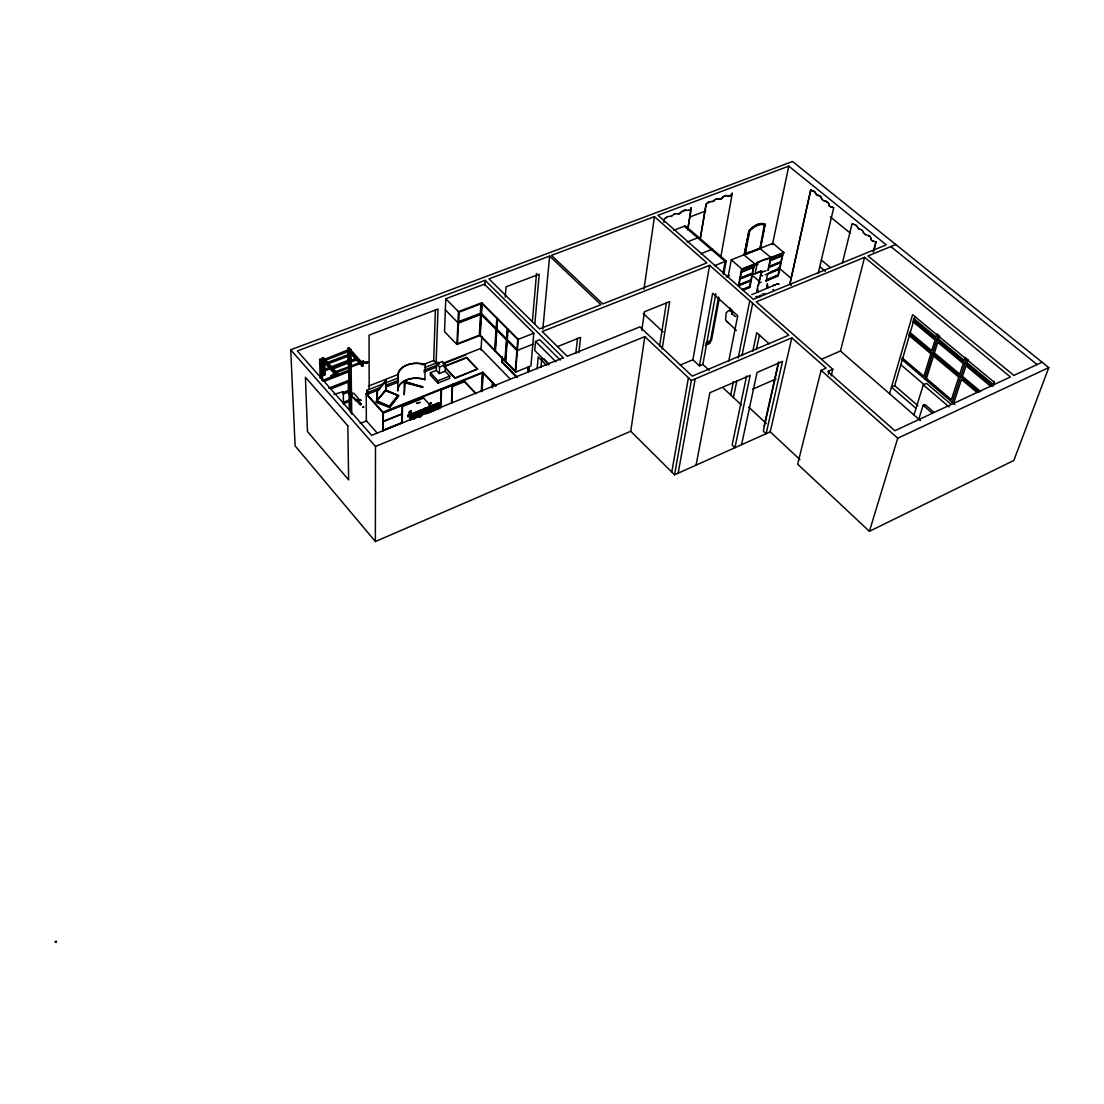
<?xml version="1.0" encoding="UTF-8"?>
<svg xmlns="http://www.w3.org/2000/svg" width="1104" height="1104" viewBox="0 0 1104 1104"><rect width="100%" height="100%" fill="white"/><g stroke="black" fill="none" stroke-linecap="round" stroke-linejoin="round"><path stroke-width="1.5" d="M375.484 446.43L644.819 336.61L630.743 431.25L375.374 541.526L375.484 446.43L290.725 349.802L792.562 161.515L1048.8 367.604L1013.845 460.465L869.414 531.314L797.654 464.163L821.086 370.364L826.151 368.156L791.789 337.838L691.38 380.521L674.544 474.803L770.219 431.857L791.789 337.838M376.85 400.724L385.793 390.112L398.006 395.301L389.091 406.3L376.85 400.724L376.864 390.926L386.055 380.397L377.071 391.009L376.823 401.056M382.853 431.126L382.95 412.137L366.238 393.466L369.44 392.21M377.044 400.793L385.986 390.181L385.862 380.328M376.312 401.539L389.588 406.686L376.312 401.014L376.312 402.408L389.588 407.555L398.696 395.756L385.475 390.154M397.647 390.664L398.089 375.815A18.961 12.558 2.3 0 1 425.261 364.831L424.833 379.666A18.809 12.558 2.2 0 0 397.882 390.664L397.647 390.664A19.044 12.71 2.2 0 1 424.93 379.528L424.833 379.666M402.256 423.274L402.546 404.989M404.547 381.956C403.305 383.281 406.907 383.392 405.803 381.639L422.735 387.228L405.513 382.991L405.803 381.639M404.23 394.804L404.174 382.191L405.32 382.536L404.243 394.294M405.32 382.536L404.147 382.329M436.301 370.378L430.394 372.71L430.325 375.07L437.846 383.116L449.659 378.424L449.756 376.064L445.188 371.234L445.45 364.679L442.442 361.505L436.535 363.837L436.301 370.378L439.295 373.566L445.188 371.234M369.178 389.367L369.053 335.161L437.998 309.037L436.121 363.092L433.706 360.525L435.39 309.851M437.943 364.085L438.012 362.347L424.957 367.466M437.846 383.116L437.943 380.77L430.394 372.71M731.842 311.59L732.145 312.46L731.538 309.272M439.295 373.566L439.53 367.011L436.535 363.837M440.482 407.804L441.2 388.843M440.869 407.528L441.545 389.74L452.212 385.462L451.426 403.25M479.867 335.519L515.637 372.089L530.927 365.921L533.798 333.215L484.449 284.183L445.781 298.756L444.512 331.6L456.904 344.476L479.867 335.519L481.772 302.731L458.408 311.645L456.904 344.476M439.475 404.105L409.984 416.456A3.836 1.518 68.1 0 0 408.797 415.628L408.797 415.656A3.974 1.463 64.4 0 1 409.405 415.987L410.233 416.76L411.406 415.435A8.735 5.354 -41.5 0 1 412.303 414.994L439.406 403.981M451.798 403.222L452.64 384.275M455.152 378.258L444.208 366.321L466.509 357.517L477.549 368.998L455.152 378.258L444.194 366.666M477.535 369.343L466.509 357.517M420.21 413.02L420.362 411.709A13.924 5.617 68 0 1 420.472 410.771L439.088 402.684L439.944 403.388M480.999 350.12L481.813 336.499M484.849 285.425L485.139 280.319L297.349 350.948L371.62 435.335L563.302 357.793M481.261 391.727L482.393 373.028M481.675 391.133L482.834 372.2L382.95 412.137M482.075 391.175L483.179 373.111L492.384 382.674L492.053 387.587M322.299 360.787L321.609 359.932L322.699 359.89M492.453 387.642L492.798 382.55M495.034 351.031L497.242 318.256M492.908 386.731L493.129 383.461L495.461 385.876M437.294 409.046A4.982 3.754 9.9 0 0 438.357 407.169L438.067 408.908M436.204 408.701A4.982 3.754 9.9 0 0 438.523 406.079L438.481 408.48A190.247 83.117 65.9 0 0 438.233 409.529M438.826 403.954A13.855 5.782 68.2 0 1 438.923 403.333L438.067 407.486L438.964 406.603M505.287 297.142L506.018 286.833L539.207 274.22L534.833 323.996M515.803 376.492L501.616 361.946L502.099 356.978M517.238 377.389L502.016 361.795L502.361 356.868M505.287 361.505L507.674 328.744M515.637 372.089L518.231 339.356L481.772 302.731M348.119 350.837L348.119 349.94M348.298 381.832L347.622 380.618L347.512 381.653M348.616 380.632L348.533 381.253M527.615 372.338L528.043 367.411L529.133 366.983L528.844 370.323M527.753 372.379L528.305 367.301M532.363 321.54L536.516 273.488M528.706 370.309L528.982 367.025M560.225 360.056L539.787 339.742L535.523 341.426L534.722 350.437L549.047 364.803M537.124 368.833L538.214 356.937L546.549 365.3M542.851 329.089L549.599 256.073L488.975 278.884L539.552 328.882L600.893 304.69L549.599 256.073M439.82 403.084L439.627 403.94M540.946 367.301L541.733 358.8M407.983 415.822L408.439 416.608L407.638 415.78M575.805 353.432L577.516 338.169M578.827 352.631L580.566 337.369L557.589 346.573M349.471 392.941L348.45 393.162L348.271 380.687L349.071 381.239L349.223 394.045L350.244 393.604L349.913 355.115M421.245 410.812C419.879 411.53 422.156 409.515 420.486 412.192L417.478 413.351M420.721 412.592L420.886 410.578L420.859 412.661M420.762 410.398L420.928 413.903M422.087 412.289L422.087 410.108M438.937 407.031L439.475 402.836L414.317 413.738M437.777 405.83L438.302 404.036M438.15 404.147L437.156 408.922M421.521 412.372L421.687 414.304M421.231 414.097C421.176 415.725 422.432 410.743 422.294 412.192M643.963 289.193L654.451 216.646L551.448 255.383L602.77 303.945L706.864 262.89L654.451 216.646M361.256 404.478L356.771 399.179M641.769 330.344L644.501 311.728L669.686 301.627L662.152 348.961M362.788 407.528L363.768 406.948M664.001 222.387L664.401 218.896L667.037 216.867M659.502 346.49L666.443 302.524M687.64 229.922L691.214 207.911L688.027 228.321M420.569 410.26L420.472 410.771A13.938 5.63 68 0 0 420.376 411.668L419.851 415.766L420.196 413.075M419.617 416.594L420.472 416.401L419.479 416.981L419.644 415.863A42.532 16.85 68.6 0 1 419.451 416.719M420.127 413.821L421.176 413.117L420.003 414.083A50.701 20.051 68.6 0 1 419.81 415.063L419.796 415.132A53.13 20.99 68.7 0 0 419.989 414.138L421.148 413.034M700.046 239.554L706.091 204.033L707.126 203.039M700.157 239.651L706.201 204.13L709.665 201.784M420.61 413.282L420.679 412.261M422.018 411.806C421.217 416.374 421.852 410.591 422.101 413.738A4.996 3.767 9.6 0 0 423.191 414.014M422.239 411.985L421.618 412.758A5.506 4.154 9.6 0 0 426.862 413.034M757.799 288.862L757.51 290.545L758.627 291.525L757.91 291.815L756.778 290.835L761.374 271.598M671.784 472.057L688.441 377.747M715.834 293.581L702.848 364.417L699.467 365.852L692.898 359.725L709.637 265.346L788.808 335.202L692.236 376.147L639.865 326.881L567.249 356.261L542.23 331.531L709.637 265.346M678.16 473.188L695.175 378.907M699.467 365.852L712.646 293.305L737.734 315.73L728.75 361.229M767.722 284.818L767.418 286.502L768.55 287.482M720.705 257.536L732.297 193.283L730.696 195.532M437.598 405.43L437.018 408.853M437.639 406.534L437.984 404.216M708.064 343.551L710.452 340.97M705.277 345.317L710.024 343.303L718.594 296.976M722.982 273.281L725.176 261.441L684.259 226.223M438.067 405.83L437.833 407.21L438.743 407.348A5.272 3.974 9.9 0 1 437.515 409.239M438.868 406.162L439.13 403.043L439.861 403.774M719.297 298.246L711.445 340.556L705.704 342.999M723.7 274.565L726.211 261.027L685.28 225.823L673.702 230.336M360.594 400.366L360.208 399.745M360.304 404.478L360.939 404.009L359.932 403.084M360.097 400.504L360.87 400.421L360.346 399.814M728.019 277.283L731.303 259.826L772.938 243.322L783.909 252.623L771.103 258.06A44.712 27.379 10 0 0 755.067 264.477L741.612 269.197L754.543 264.022M696.086 465.129L709.858 392.734L750.196 375.36L734.933 447.7L732.145 445.036L746.566 376.05M421.148 413.434L413.6 416.484A8.735 5.354 -41.5 0 0 412.841 416.87C409.198 417.478 414.221 421.424 411.309 416.843M767.335 283.438L766.714 286.792L767.832 287.771M420.044 416.801A191.268 81.586 65.9 0 1 420.265 415.753L420.569 412.951M420.265 415.753L421.411 411.916M421.024 413.365L420.417 415.78A191.171 81.558 65.9 0 0 420.196 416.829M421.604 415.297L422.128 412.799A5.285 3.988 9.6 0 0 426.751 412.744M744.151 255.038L748.898 230.639A16.96 9.274 -50.7 0 1 765.086 224.333L760.49 248.579L744.151 255.038L755.136 264.132A44.726 27.379 10 0 1 771.172 257.715L783.909 252.623M741.681 268.852L738.466 285.356L751.3 280.168M765.348 224.554A16.96 9.274 -50.7 0 0 749.161 230.874L744.22 254.707M764.368 224.926L759.994 248.152L745.255 253.989L745.628 250.484M746.276 247.186L746.911 243.901M748.512 235.676L749.161 232.392M742.136 269.652L755.136 264.132M745.255 253.989L749.74 230.971L750.761 229.922A16.105 8.804 -50.7 0 1 763.899 224.802L764.63 225.161M754.612 263.69L749.837 287.482L742.73 290.366M730.724 394.997L733.442 381.542M738.203 357.972L749.782 300.757M757.454 262.09L755.426 272.136M765.086 224.333L760.159 248.704L771.172 257.715M733.429 397.537L736.865 380.701M742.012 355.46L752.666 303.31M437.419 406.231L436.936 408.618L437.474 406.12M438.661 406.934L437.998 409.156M411.53 411.226L410.122 411.406M758.434 285.536L759.138 282.238M772.427 244.646L788.767 166.124L886.25 244.853L753.342 299.308L657.956 215.321L788.767 166.124M767.915 270.397L770.647 257.273M768.398 270.204L768.991 267.361L780.707 262.628L779.479 268.327L770.716 271.874M429.76 403.733L431.278 403.057L429.773 403.829A2.167 0.883 68.3 0 0 429.083 404.989M752.831 351.224L756.709 332.704L769.143 343.813M409.97 411.709L411.281 410.95A2.525 1.007 68.2 0 0 410.522 412.261L411.281 416.87M756.323 349.733L759.538 334.595M741.571 444.719L757.068 372.407L782.529 361.436L766.107 433.706L763.306 431.084L778.831 362.167M783.385 252.181L778.279 275.931L765.693 281.037L778.43 275.269M811.385 190.399L810.667 190.04L789.788 284.211L791.223 284.929M810.805 189.985L789.912 284.156L791.347 284.873M764.065 426.103L778.444 362.222M421.162 413.131C419.216 415.256 420.417 410.564 421.963 411.212A9.191 5.81 -0.5 0 0 421.452 411.502M818.092 273.723L833.782 207.58L832.899 207.483M759.497 280.609L760.283 277.38M420.983 411.323L420.583 410.895M842.324 263.276L852.122 223.629L852.854 224.002M412.537 417.077L411.281 417.878L412.137 418.609M828.4 374.159L829.228 370.875M831.16 375.871L832.844 369.288L756.226 301.834L864.598 257.329L1010.422 376.975L894.833 430.726L827.793 371.51L832.844 369.288M821.597 359.2L840.434 351.003L864.598 257.329M873.319 251.781L876.052 241.817L873.457 251.726M407.721 415.435L439.461 402.601M407.997 416.415L407.514 415.697L439.378 403.07M421.852 411.268L420.458 412.247M420.445 412.123L421.769 411.309M760.697 275.779L761.139 274.192M410.274 416.484L411.157 415.587M425.454 408.245L426.751 408.025L424.861 408.466M426.158 408.038L426.268 409.142M409.984 416.222L409.929 416.429A3.74 1.49 68.1 0 0 408.728 415.766L408.218 416.374L411.171 415.587M889.534 393.7L912.608 314.654L994.511 382.467L993.365 385.724M761.581 272.605L762.105 271.308L761.263 271.639M916.016 408.37L891.452 387.09L894.695 385.641L914.981 316.503M760.366 271.46L761.084 271.17M759.635 297.224L760.132 295.831M869.414 531.314L897.731 438.219L1048.8 367.604M691.214 207.911L690.566 209.525M936.992 333.684L935.985 336.955L913.615 318.407M924.724 378.865L938.372 334.733M913.988 414.966L923.289 384.896L926.56 383.405L951.096 404.312M939.697 335.92L938.676 339.19L964.261 360.415L965.338 357.144M919.315 417.533L923.137 405.32L924.931 404.492L933.915 412.22M363.23 362.526C361.753 358.372 366.997 366.694 367.742 361.933C365.797 360.594 366.68 364.886 367.577 362.54C367.535 361.726 358.883 362.333 366.542 362.802M952.241 402.284L966.745 358.207M954.077 401.939L961.501 379.445L977.026 392.458M968.098 359.421L967.021 362.692L993.214 384.413L994.318 381.28M407.762 415.628L408.452 416.525M732.297 193.283L731.303 195.229M759.966 296.396L760.463 295.196M408.77 415.642L409.612 414.635M438.109 405.458L438.868 404.878M409.791 414.718L408.659 415.352A4.402 1.753 68.1 0 1 409.874 416.167L410.026 416.111M330.938 369.219L330.731 368.129L331.393 369.536L357.889 359.324M408.715 415.352L410.067 414.552A8.804 7.838 -84.2 0 1 410.881 414.124M438.964 406.976L438.799 406.838A5.41 4.071 9.9 0 1 437.971 408.922A190.882 83.393 65.9 0 1 438.164 408.025L438.164 407.693A52.882 21.404 68.8 0 0 438.371 406.714A50.453 20.438 68.8 0 1 438.081 407.666L438.067 408.176M353.722 397.426L360.304 404.975L361.325 404.202M731.759 310.362L732.49 313.136L731.552 310.693M691.076 208.339L689.986 210.16L687.682 210.367M722.734 197.519L722.968 196.76M722.982 197.064L723.769 196.36M420.79 410.481L420.762 410.798M684.577 210.353L681.527 212.023M722.72 197.216L721.229 198.692M439.185 405.237L439.309 403.346M439.461 403.65L439.171 403.07M679.195 213.638L681.416 211.927M426.475 408.991L426.931 408.88M360.235 403.54L361.187 404.036M360.497 403.581L360.208 402.863M326.053 363.119L326.798 364.375L326.494 363.299M350.051 369.895L350.782 370.985L324.341 381.294M350.189 379.928L350.63 381.018M411.406 417.685L438.55 406.534M350.575 399.607L351.155 400.462M351.031 400.78L350.492 399.965M343.441 403.871L351.1 400.421M672.474 215.556L674.309 214.148M690.345 209.65L688.786 210.367M665.022 218.606L667.396 216.77M681.306 212.147L680.671 212.989M424.985 408.825L425.509 408.894A3.823 1.546 68.2 0 1 426.089 409.073L426.848 408.287M408.991 416.222L407.956 416.029M408.232 415.656L407.969 416.691L408.853 416.167M713.984 200.762L715.13 199.672M426.268 408.48L426.392 408.218M713.681 200.887L712.908 201.314M389.588 407.555L398.696 395.756L385.475 390.664M671.011 216.177L672.157 215.68M363.23 361.367L334.981 371.882L335.713 372.959L363.119 362.402L363.423 361.174M778.541 284.404L779.258 284.17M713.777 200.983L714.771 199.727M352.328 394.183L350.037 391.63L349.237 392.348L351.5 394.928L352.424 394.459L349.94 388.139L351.072 392.224M362.83 407.086L363.74 407.045M707.457 202.901L708.644 202.046M731.483 314.047L732.49 314.668M333.615 374.173C330.344 375.153 330.358 377.251 331.048 376.643M331.186 377.002L334.802 373.18M331.09 376.202L331.628 376.768L335.05 373.387M348.312 349.761L320.063 361.146M721.837 198.499L720.567 198.886M408.508 415.311L409.225 414.787M419.479 416.981L420.445 416.332M772.759 289.924L773.628 289.552M413.862 418.471A9.039 6.389 -48.6 0 1 414.69 418.057L412.813 419.161L419.589 416.236M412.772 419.078L414.731 418.195M413.917 418.582L412.827 419.134L414.455 418.319M359.918 399.924L360.787 399.91M1042.135 362.236L1013.831 375.401L867.937 255.949L895.772 244.522M411.378 415.394L411.971 415.214M413.062 416.774L413.655 416.608M673.882 214.204L674.958 213.969M426.268 408.383L426.834 408.328M752.528 389.229L776.071 378.989M751.769 294.644L777.271 283.935M682.714 210.809L684.949 210.34M709.251 340.888L710.01 340.57M715.654 199.3L716.399 199.203M724.348 195.96L725.466 195.753M776.457 284.28L778.127 283.576M680.257 365.038L692.898 359.725M335.713 372.959L334.995 371.662M714.55 265.733L726.211 261.027M426.392 413.531L435.997 409.653M426.434 413.683L436.025 409.791M742.192 289.524L749.588 286.516L750.72 280.871L738.852 285.66M742.854 289.703L749.961 286.819M760.504 282.472L761.236 282.182M768.619 267.058L781.287 261.938M753.025 274.303L760.932 271.115L754.349 274.178M439.709 402.808L407.735 416.029M407.859 416.263L439.709 403.305M417.533 413.407L437.336 405.444M767.225 273.737L779.852 268.631M417.409 415.449L411.626 418.057M417.409 415.49L411.378 417.933L412.689 419.106M421.769 412.648L422.28 412.661A4.899 3.698 9.6 0 0 426.53 412.606L436.273 408.756M383.24 430.505L401.87 422.97M410.509 419.506L411.668 419.023M435.114 409.584L425.978 413.269L436.356 408.866A5.272 3.974 9.9 0 0 438.812 406.079M739.763 278.663L752.652 273.475M436.563 405.334L436.535 405.32A9.149 5.768 -0.1 0 1 437.115 405.154L437.087 405.071M700.764 253.796L712.397 249.145M501.616 361.946L502.541 361.574M502.016 361.795L516.976 377.499M482.793 372.89L382.95 412.827L366.238 394.156M770.578 257.605L783.84 252.968M360.221 423.453L366.583 420.914M403.153 406.272L423.826 397.992M452.447 386.538L465.17 381.446M726.28 276.897L729.468 275.627M753.37 266.05L758.144 264.146M741.088 271.915L754.004 266.74M770.012 260.323L782.736 255.231M424.723 408.646L426.71 408.011L425.302 408.301A8.777 7.714 -85.1 0 0 424.447 408.659M437.943 380.77L449.756 376.064M532.832 344.241L517.362 350.396L481.137 313.784L457.898 322.727L445.354 309.838M455.179 377.913L477.549 368.998M687.157 241.997L698.749 237.415M518.231 339.356L533.798 333.215M744.993 253.768L749.409 252.016M362.843 360.953L362.912 362.485M379.555 389.533L368.488 393.893L368.488 392.155L379.569 387.794M385.903 385.296L398.558 380.328M423.881 370.364L436.535 365.383M342.916 402.518L350.534 399.524M443.159 363.202L480.516 348.505L510.214 379.045M443.132 363.892L465.626 355.046M385.889 387.035L398.53 382.067M423.826 372.103L436.48 367.121M439.53 367.011L445.45 364.679M355.971 400.793L358.759 399.703M445.781 366.031L466.495 357.862M343.275 394.059L349.402 391.672M349.485 392.762L348.45 393.162L349.223 394.045M368.405 386.11L398.668 374.256M422.556 364.9L433.706 360.525M349.94 388.139L348.726 388.608L350.782 393.852L352.424 394.459M368.488 393.893L366.832 392.03L366.832 390.292L397.868 378.106M333.891 394.487L343.261 391.589L343.482 404.105M342.751 392.707L348.878 390.305M328.702 388.166L350.285 379.79M349.071 381.239L350.078 381.142L348.271 380.687M330.786 388.939L347.732 382.343M765.196 274.758L765.983 274.454M322.258 380.507L350.147 369.743M324.093 375.029L323.734 361.726L336.499 376.105L337.631 375.733L337.548 373.552L323.348 357.599L322.271 358L322.699 373.456L323.776 373.042L322.699 373.456L324.093 375.029L325.169 374.629L324.852 362.981M347.815 348.298L362.112 364.072L363.188 363.658L363.244 365.838L362.126 366.211L349.25 351.997L350.313 351.583L350.492 364.886L349.416 365.3L348.036 363.727L347.815 348.298L348.878 347.884L363.23 363.809M731.138 195.491L730.351 195.629M332.304 367.535L355.778 358.524M324.065 371.151L342.764 363.975M345.883 362.774L349.002 361.588M327.709 362.374L352.728 352.825L353.363 353.791M328.261 363.782L353.266 354.232M323.527 369.757L348.464 360.194M690.014 216.936L705.939 210.878M320.188 378.134L319.622 359.421L320.712 359.007L322.106 360.58L322.685 381.004M348.188 350.189L347.056 351.238M319.622 359.421L321.029 360.994L322.106 360.58M350.906 349.609L349.844 350.023L348.436 348.464L349.499 348.064L350.906 349.609L351.707 414.221M325.349 360.29L348.864 351.32M324.99 374.684L323.776 373.042M679.981 213.527L678.436 213.693M348.726 388.608L351.61 394.79L350.782 393.852M766.024 270.784L761.746 272.039M724.638 195.836L725.797 195.67M708.892 201.853L710.051 201.742M762.698 275.572L760.932 276.014M407.707 415.449L408.715 415.918A3.602 1.435 68.1 0 1 409.846 416.581M721.022 198.899L720.194 198.913M425.219 408.439L426.751 408.094M675.745 213.859L674.489 213.941M716.744 199.079L718.704 199.024M717.172 199.106L715.93 199.175M425.647 408.176L425.868 408.107M671.467 216.218L670.211 216.287M730.462 195.712L728.875 195.684M667.975 216.508L669.217 216.481M709.941 201.646L710.783 201.659M712.66 201.466L711.776 201.48M712.259 201.521L711.404 201.48M755.716 296.645L757.027 296.507M676.448 213.721L677.718 213.79M763.306 293.912L764.962 293.788M678.919 213.762L678.008 213.679M730.061 195.781L728.074 195.629M426.185 408.066L426.434 408.452M437.888 408.107L437.998 408.425A42.187 17.112 68.7 0 1 437.777 408.991M757.91 296.452L759.773 296.396M686.992 210.395L686.039 210.298M438.937 405.182L438.95 406.148A5.41 4.085 9.9 0 1 436.425 409.004M725.687 195.587L727.771 195.725M719.008 198.941L719.932 199.037M719.504 199.024L717.476 198.968M409.432 415.173L409.97 415.159A3.836 1.518 68.1 0 1 410.246 415.201M408.011 415.656L408.701 415.642A3.754 1.366 64 0 1 409.391 415.96M398.089 375.815L397.854 375.815A19.196 12.71 2.3 0 1 425.357 364.693M685.667 210.284L686.564 210.409M726.059 195.574L728.585 195.739M684.839 210.257L685.777 210.381M812.641 190.757L810.667 190.04M812.185 190.757L813.455 191.089M364.403 362.664L366.818 362.843M336.499 376.105L336.458 373.966L322.271 358M875.155 241.721L876.052 241.817M730.503 311.038L728.571 310.624L726.17 312.846L725.563 320.05L736.423 330.51M832.651 207.345L831.353 207.055M833.037 207.428L831.74 207.179M874.892 241.569L873.954 241.403M826.096 201.301L823.267 200.542M405.527 382.467L422.749 386.704M867.551 235.262L869.069 235.828M866.474 234.848L864.874 234.31M320.477 361.946L320.464 360.939M412.054 419.161L410.55 419.713L410.108 417.878M320.574 370.999L320.947 372.338L320.905 371.565M873.706 241.224L872.809 241.058M873.305 241.114L871.691 240.479M825.709 201.204L822.963 200.348M405.789 382.163L422.735 387.228M349.361 392.486L350.161 391.768M818.519 195.408L817.691 195.229M860.223 229.19L859.381 229.011M829.311 206.062L830.746 206.807M852.716 224.057L853.806 224.319M866.116 234.752L864.542 234.145M818.174 195.298L816.932 194.939M859.878 229.08L858.981 228.845M817.429 195.022L816.615 194.759M859.119 228.804L857.38 227.093M825.958 201.356L828.593 203.15L829.049 205.303M818.381 195.463L819.209 195.698M812.917 190.978L814.117 191.378M854.427 224.595L855.324 224.857M818.768 195.601L819.844 196.043M813.662 191.268L814.697 191.765M348.74 380.218L349.388 381.335M855.2 224.899L856.249 225.423M830.291 206.655L829.007 205.579M872.477 240.851L871.456 240.244M826.316 201.494L827.241 202.073M734.795 316.02L735.816 316.627M858.733 228.652L857.725 227.507M819.444 195.919L820.162 196.25M861.175 229.715L861.92 230.074M855.517 225.064L856.483 225.658M731.717 311.632L730.489 310.748M814.255 191.613L815.732 193.117M861.465 229.894L862.472 230.488M868.931 235.87L870.021 236.518M820.024 196.305L820.865 196.885M407.818 416.36L408.163 415.835M869.262 236.104L870.283 236.753M820.313 196.512L821.404 197.851M730.586 310.541L731.579 311.3M890.831 246.551L1037.111 364.568M830.374 216.922L850.384 233.234M822.535 199.948L821.638 198.844M913.174 319.967L992.772 386.041M912.704 321.512L935.033 340.06L931.762 350.672L909.599 332.138M990.826 386.428L966 365.797L962.509 376.395L980.669 391.575M821.321 260.02L830.387 267.61M909.158 333.67L978.889 392.058M908.702 335.202L930.824 353.735L923.869 376.271L902.092 357.765M820.148 266.947L825.323 271.294M901.651 359.255L954.808 404.464M749.74 230.971L750.499 229.701A16.091 8.804 -50.7 0 1 757.496 225.037M900.85 364.734L924.448 384.868M923.289 384.896L949.095 406.934M778.361 267.444L791.306 278.525M923.137 405.32L932.107 413.062M894.695 385.641L917.976 405.761M840.434 351.003L920.432 420.583M753.342 276.235L759.455 281.423M731.303 259.826L742.192 269.307M337.589 375.691L333.325 370.903M821.086 370.364L897.731 438.219M347.498 350.437L347.884 351.086M727.067 321.816L728.847 323.444M702.848 364.417L709.154 370.295M748.705 407.1L766.231 423.412M334.264 372.572L334.816 373.207M643.273 313.426L663.076 331.904M723.424 388.194L741.543 405.099M770.219 431.857L800 459.623M644.819 336.61L691.38 380.521M856.359 225.713L857.215 226.568M814.793 192.055L816.574 194.497M731.552 313.15L732.656 314.254M439.668 402.988L438.881 403.319A13.883 5.782 68.2 0 0 438.826 403.622M485.139 280.319L563.399 357.889M630.743 431.25L674.544 474.803M535.523 341.426L555.933 361.781M543.817 358.772L548.591 363.561M445.781 298.756L458.408 311.645M482.834 372.2L496.138 386.027M464.66 381.473L476.21 393.659M464.273 381.611L475.534 393.479M438.012 362.347L439.709 364.141M411.171 415.877L413.31 418.099M411.019 417.436L412.441 418.816M423.439 397.951L431.25 406.424M413.213 418.071L414.331 419.216M349.085 363.326L350.492 364.886L348.036 363.727M366.832 390.292L368.488 392.155M350.078 381.142L349.278 380.314L349.416 388.084M353.639 393.079L358.8 398.889M350.713 394.956L355.861 400.766M377.32 433.223L366.349 420.803L366.238 393.466M350.575 389.753L351.031 390.65M320.022 361.105L320.491 362.029M375.374 541.526L295.113 445.892L290.725 349.802M856.58 225.92L857.339 226.817M816.753 194.704L815.966 193.835M820.907 197.216L821.624 198.306M336.568 374.09L337.589 373.69M421.797 413.696L421.976 413.931A5.423 4.099 9.6 0 0 423.149 414.331A5.285 3.988 9.6 0 1 421.99 413.986L421.466 413.848A5.506 4.154 9.6 0 0 423.149 414.331M732.587 313.826L731.524 312.28M862.514 230.764L863.149 231.481M863.093 231.785L863.687 232.972M822.066 199.507L821.404 198.14M863.811 233.206L863.231 232.019M871.401 239.927L870.697 237.788M829.256 205.758L828.552 203.44M729.661 307.671L730.255 310.403M410.633 419.327L409.198 412.786A2.525 1.007 68.2 0 1 409.846 411.433M871.291 239.692L870.628 237.512M411.82 418.94L411.281 417.215A2.029 0.814 68.1 0 1 411.033 416.498M351.5 351.983L351.928 353.101M733.843 314.999L734.105 315.73M409.874 417.767L410.619 419.741L409.846 417.795A2.029 0.814 68.1 0 1 409.708 417.036M729.647 308.044L730.089 310.031M411.268 416.608L410.757 412.372A2.167 0.869 68.2 0 1 411.309 411.199M409.915 417.188L409.405 412.951A2.18 0.869 68.2 0 1 409.874 411.778M430.795 407.279L430.505 404.423A2.167 0.883 68.3 0 1 431.084 403.236M430.353 404.312L430.574 407.128M321.029 360.994L321.568 379.707M322.616 359.794L322.727 360.635M348.643 363.768L349.278 409.681M350.41 394.225L350.658 412.937M349.25 351.997L349.43 365.286M758.862 224.595A16.091 8.804 -50.7 0 1 761.429 224.222M762.574 224.305A16.091 8.804 -50.7 0 1 763.637 224.581M414.207 418.361A8.749 5.341 -41.5 0 1 415.063 417.988M438.274 407.072A4.885 3.685 9.9 0 1 437.225 408.908M426.599 412.592A4.996 3.767 9.6 0 1 422.252 412.648M439.061 405.789A5.492 4.14 9.9 0 1 436.466 409.142M438.412 406.134A4.885 3.685 9.9 0 1 436.135 408.715M423.218 413.862A4.899 3.698 9.6 0 1 422.142 413.586M438.067 409.101A190.799 83.366 65.9 0 1 438.316 408.052M419.837 416.608A191.585 81.724 65.9 0 1 420.058 415.559M419.865 416.374A191.806 81.834 65.9 0 1 420.1 415.325M421.424 416.111A191.351 81.779 65.9 0 1 421.645 415.063M421.217 415.932A191.668 81.917 65.9 0 1 421.438 414.869M408.756 416.056A3.45 1.366 68.1 0 1 409.846 416.705M410.743 415.49A3.602 1.435 68.1 0 1 411.033 415.697M410.66 415.38A3.74 1.49 68.1 0 1 410.964 415.601A3.836 1.518 68.1 0 0 410.536 415.339M430.27 404.299A2.512 1.021 68.3 0 1 430.946 402.946M428.959 404.837A2.512 1.021 68.3 0 1 429.635 403.471M377.402 391.133L377.389 399.869L385.655 390.057L385.724 381.322L377.402 391.133M383.295 421.631L383.24 430.16L401.87 422.625L402.022 414.097L383.295 421.631M383.336 413.02L383.295 421.286L402.022 413.752L402.16 405.485L383.336 413.02M458.464 323.044L457.511 343.717L479.329 335.216L480.516 314.557L458.464 323.044M459.236 312.142L458.809 321.568L480.323 313.301L480.875 303.876L459.236 312.142M481.482 314.723L480.268 335.368L494.689 350.106L496.069 329.475L481.482 314.723M482.131 303.669L481.551 313.633L496.138 328.371L496.814 318.421L482.131 303.669M496.841 330.262L495.448 350.893L504.928 360.58L506.446 339.949L496.841 330.262M497.587 319.208L496.924 329.158L506.515 338.859L507.247 328.909L497.587 319.208M507.219 340.75L505.701 361.367L515.292 371.151L516.92 350.548L507.219 340.75M508.033 329.696L507.302 339.646L517.003 349.444L517.79 339.508L508.033 329.696M420.279 402.505L418.94 402.505L420.279 402.505M416.926 403.208L418.223 403.429L416.981 403.098M740.149 278.967L739.045 284.666L750.927 279.864L752.059 274.178L740.149 278.967M741.474 272.219L740.356 277.96L752.266 273.171L753.411 267.43L741.474 272.219M767.584 274.054L766.411 279.698L778.058 274.965L779.272 269.321L767.584 274.054M770.385 260.627L769.198 266.354L780.928 261.62L782.143 255.921L770.385 260.627M55.241 941.684C56.056 944.21 57.629 939.78 55.241 941.684M933.473 355.957L926.491 378.493L951.386 399.662L958.769 377.154L933.473 355.957M937.724 342.295L934.426 352.907L959.776 374.104L963.254 363.506L937.724 342.295M762.036 294.023L762.064 294.037M773.531 285.481L775.229 284.818L773.531 285.481M325.114 362.057L322.754 363.037L323.196 364.154L326.398 362.843L325.556 363.175L325.114 362.057M350.672 352.3L348.243 353.321L348.671 354.425L351.1 353.418L350.672 352.3M362.236 366.238L362.112 364.072L362.236 366.238M347.829 425.854L305.422 377.251L307.492 431.54L348.629 479.881L347.829 425.854M438.523 408.245A190.495 83.242 65.9 0 0 438.274 409.294A190.33 83.159 65.9 0 1 438.536 408.37"/></g></svg>
